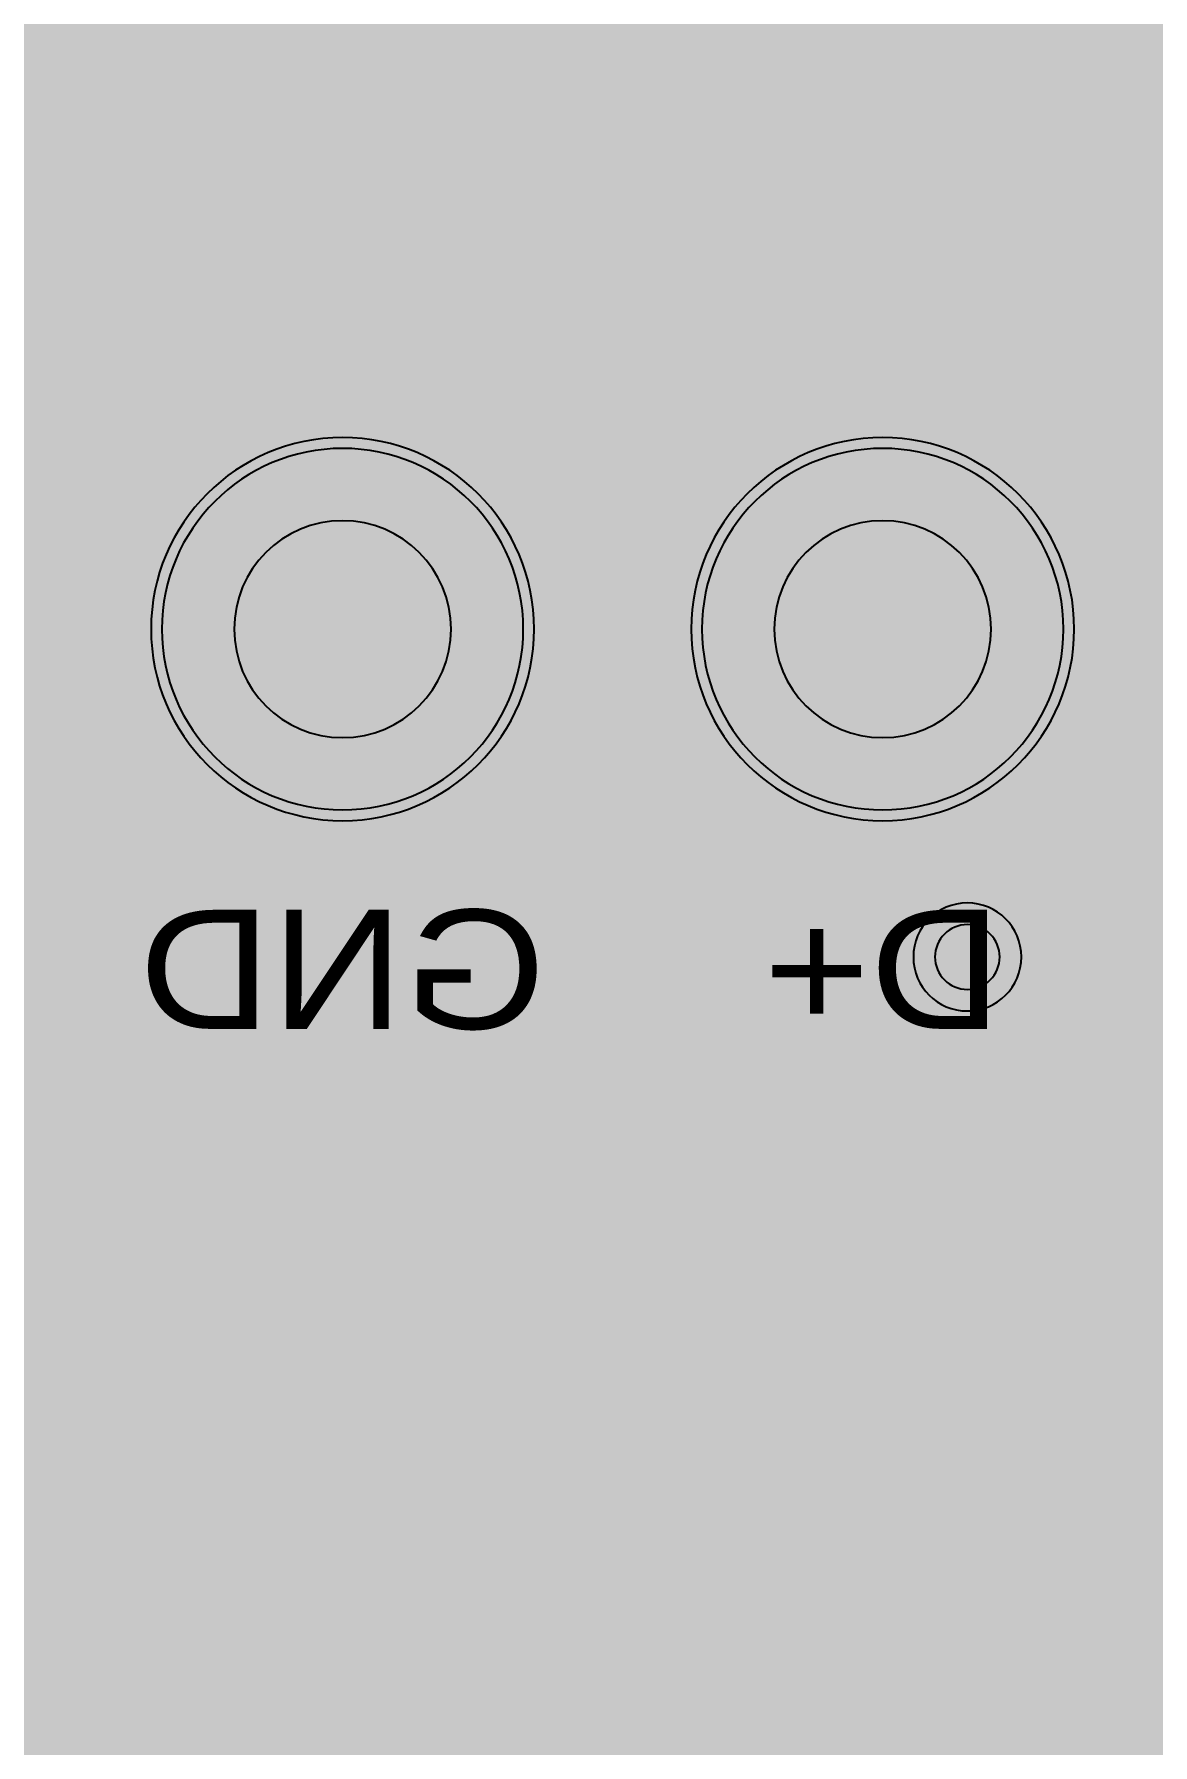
# Model space of a CAD drawing. Header units: millimetres. Extents: x -61 to 56, y -72 to 70.
# Drawn here: x 12.01 to 17.27, y 35.75 to 43.8 of the extents above; entities that cross this region are included whole.
import ezdxf
from ezdxf.enums import TextEntityAlignment as Align

# ---------------------------------------------------------------- set-up
doc = ezdxf.new("R2010")
doc.units = ezdxf.units.MM
doc.header["$MEASUREMENT"] = 0
for name, color, linetype, true_color in [('02GND', 7, 'Continuous', 0x999966), ('03POWER', 7, 'Continuous', 0x008000), ('Bottom-Layer', 7, 'Continuous', 0x0000ff), ('Bottom-Paste-Mask-Layer', 7, 'Continuous', 0x800000), ('Bottom-Silkscreen-Layer', 7, 'Continuous', 0x66cc33), ('Bottom-Solder-Mask-Layer', 7, 'Continuous', 0xaa00ff), ('Hole-Layer', 7, 'Continuous', 0x222222), ('Multi-Layer', 7, 'Continuous', 0xc0c0c0), ('Top-Layer', 7, 'Continuous', 0xff0000), ('Top-Paste-Mask-Layer', 7, 'Continuous', 0x808080), ('Top-Silkscreen-Layer', 7, 'Continuous', 0xffcc00), ('Top-Solder-Mask-Layer', 7, 'Continuous', 0x800080)]:
    doc.layers.add(name, color=color, linetype=linetype, true_color=true_color)
doc.styles.get("Standard").update_dxf_attribs({"font": 'arial.ttf'})

msp = doc.modelspace()

# ---------------------------------------------------------------- hatches: boundary and pattern name
at = {"layer": '02GND'}
for points in [[(-49.642, 52.1533), (49.642, 52.1533), (49.642, -62.142), (-49.642, -62.142)], [(17.2082, 41.0001), (17.1162, 41.4624), (16.8543, 41.8544), (16.4624, 42.1163), (16, 42.2082), (15.5377, 42.1163), (15.1457, 41.8544), (14.8839, 41.4624), (14.7919, 41.0001), (14.8839, 40.5377), (15.1457, 40.1458), (15.5377, 39.8839), (16, 39.7919), (16.4624, 39.8839), (16.8543, 40.1458), (17.1162, 40.5377)]]:
    msp.add_hatch(color=256, dxfattribs=at).paths.add_polyline_path(points)
at = {"layer": '03POWER'}
for points in [[(48.499, -56.0416), (48.5811, -56.3479), (48.8055, -56.572), (49.112, -56.6537), (49.4182, -56.5711), (49.642, -56.3464), (49.642, -62.142), (44.1922, -62.142), (44.3927, -61.9566), (44.4927, -61.7025), (44.4722, -61.4302), (45.1891, -61.7036), (45.9498, -61.8043), (46.7131, -61.7268), (47.438, -61.4754), (48.0854, -61.0636), (48.6204, -60.5136), (49.0141, -59.855), (49.2453, -59.1234), (49.3016, -58.3582), (49.1799, -57.6006), (48.8867, -56.8916), (48.438, -56.2692), (47.8578, -55.7672), (47.1774, -55.4124), (46.4336, -55.2241), (45.6664, -55.2125), (44.9172, -55.378), (44.2264, -55.7119), (43.6312, -56.1961), (43.1637, -56.8045), (42.8491, -57.5043), (42.7044, -58.2579), (42.7374, -59.0244), (42.9463, -59.7627), (43.3198, -60.433), (43.8378, -60.999), (-43.3618, -60.999), (-43.6207, -61.0564), (-43.831, -61.218), (-43.9533, -61.4534), (-43.9644, -61.7184), (-43.8625, -61.9632), (-43.6666, -62.142), (-49.642, -62.142), (-49.642, -56.5819), (-49.4335, -56.7975), (-49.1476, -56.8882), (-48.8529, -56.8322), (-49.1622, -57.5412), (-49.2982, -58.3027), (-49.2534, -59.075), (-49.0303, -59.8157), (-48.6412, -60.4842), (-48.1072, -61.0439), (-47.4578, -61.4642), (-46.7284, -61.722), (-45.9591, -61.8032), (-45.1921, -61.7032), (-44.4692, -61.4277), (-43.8302, -60.9917), (-43.3101, -60.4191), (-42.9374, -59.7413), (-42.7325, -58.9953), (-42.7065, -58.2222), (-42.8611, -57.4642), (-43.1876, -56.763), (-43.6682, -56.1568), (-44.2766, -55.679), (-44.9793, -55.3557), (-45.738, -55.2047), (-46.511, -55.2341), (-47.256, -55.4425), (-47.9321, -55.8184), (-48.5023, -56.3411), (-48.4998, -56.3091), (-48.499, -56.2771), (-48.499, 51.315), (-19.4026, 51.315), (-19.6295, 51.1437), (-19.7546, 50.8885), (-19.7509, 50.6043), (-19.6192, 50.3524), (-19.388, 50.1871), (-19.6578, 49.9772), (-19.7729, 49.6553), (-19.6975, 49.3219), (-19.4552, 49.0809), (-19.6839, 48.8583), (-19.7695, 48.5508), (-19.6886, 48.242), (-19.4633, 48.0159), (-19.1548, 47.934), (-18.847, 48.0185), (-18.6236, 48.2465), (-18.5453, 48.5559), (-18.6335, 48.8627), (-18.8641, 49.0834), (-18.625, 49.3243), (-18.5509, 49.6555), (-18.6646, 49.9752), (-18.9312, 50.1853), (-18.6981, 50.3494), (-18.5646, 50.6015), (-18.5597, 50.8866), (-18.6846, 51.143), (-18.9121, 51.315), (48.4255, 51.315), (48.499, 51.2415)], [(14.6682, 41.0001), (14.5762, 41.4624), (14.3143, 41.8544), (13.9224, 42.1163), (13.46, 42.2082), (12.9977, 42.1163), (12.6057, 41.8544), (12.3439, 41.4624), (12.2519, 41.0001), (12.3439, 40.5377), (12.6057, 40.1458), (12.9977, 39.8839), (13.46, 39.7919), (13.9224, 39.8839), (14.3143, 40.1458), (14.5762, 40.5377)], [(16.5512, 38.8655), (16.8085, 39.004), (16.9724, 39.246), (17.0053, 39.5364), (16.8999, 39.8089), (16.6801, 40.0016), (17.015, 40.3447), (17.19, 40.791), (17.1776, 41.2703), (16.9797, 41.707), (16.6277, 42.0324), (16.1767, 42.1952), (15.698, 42.1699), (15.2668, 41.9603), (14.9511, 41.5995), (14.8005, 41.1443), (14.8389, 40.6664), (15.0601, 40.2411), (15.4293, 39.9352), (15.8884, 39.7971), (15.7894, 39.5222), (15.8291, 39.2327), (15.9985, 38.9945), (16.259, 38.8621)]]:
    msp.add_hatch(color=256, dxfattribs=at).paths.add_polyline_path(points)
at = {"layer": 'Bottom-Layer'}
for points in [[(-49.642, -62.142), (-49.642, 52.1533), (49.642, 52.1533), (49.642, -62.142)], [(-16.6393, 31.0109), (-16.9642, 30.8921), (-17.1728, 30.616), (-17.1984, 30.271), (-17.0329, 29.9672), (-16.7291, 29.8017), (-16.3841, 29.8273), (-16.108, 30.0359), (-15.9892, 30.3608), (-14.3096, 32.0403), (-9.6744, 32.0403), (-9.6744, 31.8116), (-9.6264, 31.6325), (-9.4954, 31.5014), (-9.3163, 31.4534), (-8.1837, 31.4534), (-8.0047, 31.5014), (-7.8736, 31.6325), (-7.8256, 31.8116), (-7.8256, 33.1886), (-7.8736, 33.3676), (-8.0047, 33.4987), (-8.1837, 33.5467), (-8.3403, 33.5467), (-8.3403, 33.8096), (-8.158, 33.9919), (-7.614, 33.9919), (-7.4349, 34.0399), (-7.3038, 34.171), (-7.2558, 34.3501), (-7.2558, 35.3403), (-6.6722, 35.3403), (-6.6722, 34.3501), (-6.6625, 34.2674), (-6.6341, 34.1893), (-6.9298, 34.1983), (-7.1952, 34.0676), (-7.3683, 33.8277), (-7.4086, 33.5346), (-7.6003, 33.4067), (-7.6744, 33.1886), (-7.6744, 31.8116), (-7.6264, 31.6325), (-7.4954, 31.5014), (-7.3163, 31.4534), (-6.1837, 31.4534), (-6.0047, 31.5014), (-5.8736, 31.6325), (-5.8256, 31.8116), (-5.8256, 33.1886), (-5.8736, 33.3676), (-6.0047, 33.4987), (-6.1837, 33.5467), (-6.1902, 33.5467), (-6.216, 33.7834), (-6.33, 33.9923), (-6.322, 33.992), (-6.3141, 33.9919), (-5.7141, 33.9919), (-5.4826, 34.0767), (-5.3608, 34.291), (-5.1117, 34.3176), (-4.8942, 34.4418), (-4.7446, 34.6428), (-4.688, 34.8868), (-4.734, 35.1331), (-4.8747, 35.3403), (-1.7, 35.3403), (-1.5241, 35.3753), (-1.3749, 35.475), (-0.8393, 36.0106), (-0.6852, 35.8243), (-0.471, 35.7123), (-0.2301, 35.6919), (-0.1538, 35.6919), (-0.0229, 35.5191), (0.1837, 35.4534), (1.3163, 35.4534), (1.4953, 35.5014), (1.6264, 35.6325), (1.6744, 35.8116), (1.6744, 37.1403), (1.8256, 37.1403), (1.8256, 35.8116), (1.8736, 35.6325), (2.0047, 35.5014), (2.1837, 35.4534), (3.1965, 35.4534), (3.6053, 35.0446), (3.5858, 35.0462), (3.5663, 35.0467), (2.4337, 35.0467), (2.2547, 34.9987), (2.1236, 34.8676), (2.0756, 34.6886), (2.0756, 33.3116), (2.1236, 33.1325), (2.2547, 33.0014), (2.4337, 32.9534), (3.3057, 32.9534), (3.4259, 32.7128), (3.6376, 32.547), (3.9, 32.4879), (4.1624, 32.547), (4.3741, 32.7128), (4.4943, 32.9534), (5.5663, 32.9534), (5.7453, 33.0014), (5.8764, 33.1325), (5.9244, 33.3116), (5.9244, 34.6886), (5.8651, 34.8861), (5.7066, 35.0181), (5.6792, 35.2982), (5.5294, 35.5364), (5.2888, 35.6824), (5.0083, 35.7053), (4.7472, 35.6003), (4.5607, 35.3896), (3.6744, 36.2758), (3.6744, 37.1403), (12.6, 37.1403), (12.776, 37.1753), (12.9251, 37.275), (15.5351, 39.885), (15.9759, 39.7922), (16.4201, 39.8673), (16.8058, 40.0999), (17.0796, 40.4576), (17.2032, 40.8908), (17.1596, 41.3391), (16.9548, 41.7403), (17.1096, 41.7403), (17.3319, 41.5181), (17.3319, 40.1501), (17.3799, 39.971), (17.511, 39.8399), (17.69, 39.7919), (19.39, 39.7919), (19.5691, 39.8399), (19.7002, 39.971), (19.7482, 40.1501), (19.7482, 41.8501), (19.7002, 42.0292), (19.5691, 42.1602), (19.39, 42.2082), (17.9421, 42.2082), (17.6251, 42.5252), (17.476, 42.6248), (17.3, 42.6598), (0, 42.6598), (-0.1759, 42.6248), (-0.3251, 42.5252), (-4.7607, 38.0896), (-4.9366, 38.2927), (-5.1826, 38.4008), (-5.4511, 38.3933), (-5.5706, 38.4782), (-5.7141, 38.5082), (-6.3141, 38.5082), (-6.4045, 38.4966), (-6.489, 38.4626), (-6.4904, 38.4634), (-6.4919, 38.4641), (-6.4919, 38.5302), (-6.4956, 38.6973), (-6.5444, 38.8571), (-6.6347, 38.9978), (-6.7595, 39.1088), (-6.7055, 39.211), (-6.6869, 39.3251), (-6.6869, 40.6751), (-6.7348, 40.8542), (-6.8659, 40.9852), (-7.045, 41.0332), (-8.455, 41.0332), (-8.6341, 40.9852), (-8.7652, 40.8542), (-8.8132, 40.6751), (-8.8132, 39.3251), (-8.7652, 39.146), (-8.6341, 39.0149), (-8.455, 38.9669), (-8.2598, 38.9669), (-8.2598, 38.5053), (-8.4829, 38.3866), (-8.5721, 38.1501), (-8.5721, 37.0501), (-8.5329, 36.8871), (-8.4238, 36.7598), (-10.7, 36.7598), (-10.876, 36.7248), (-11.0251, 36.6252), (-11.4393, 36.2109), (-11.7642, 36.0921), (-11.9728, 35.816), (-11.9984, 35.471), (-11.8329, 35.1672), (-11.5291, 35.0017), (-11.184, 35.0273), (-10.908, 35.2359), (-10.7891, 35.5608), (-10.5096, 35.8403), (-9.0099, 35.8403), (-10.0905, 34.7598), (-12.0959, 34.7598), (-12.4097, 34.9055), (-12.7523, 34.8578), (-13.0144, 34.6319), (-13.1122, 34.3001), (-13.0144, 33.9682), (-12.7523, 33.7423), (-12.4097, 33.6946), (-12.0959, 33.8403), (-9.9, 33.8403), (-9.7241, 33.8753), (-9.5749, 33.975), (-8.5721, 34.9778), (-8.5721, 34.8781), (-9.1251, 34.3252), (-9.2248, 34.176), (-9.2598, 34.0001), (-9.2598, 33.5467), (-9.3163, 33.5467), (-9.4954, 33.4987), (-9.6264, 33.3676), (-9.6744, 33.1886), (-9.6744, 32.9598), (-14.5, 32.9598), (-14.676, 32.9248), (-14.8251, 32.8252)], [(12.61, 41.0001, 1), (14.31, 41.0001, 1)], [(15.15, 41.0001, 1), (16.85, 41.0001, 1)], [(15.0452, 41.7403), (14.8487, 41.3663), (14.793, 40.9475), (14.8849, 40.5352), (12.4096, 38.0598), (0.1, 38.0598), (-0.0759, 38.0248), (-0.2251, 37.9252), (-1.8904, 36.2598), (-5.2901, 36.2598), (0.1904, 41.7403)]]:
    msp.add_hatch(color=256, dxfattribs=at).paths.add_polyline_path(points)
at = {"layer": 'Bottom-Paste-Mask-Layer'}
for points in [[(12.61, 41.0001, 1), (14.31, 41.0001, 1)], [(15.15, 41.0001, 1), (16.85, 41.0001, 1)]]:
    msp.add_hatch(color=256, dxfattribs=at).paths.add_polyline_path(points)
at = {"layer": 'Bottom-Solder-Mask-Layer'}
for points in [[(12.5592, 41.0001, 1), (14.3608, 41.0001, 1)], [(15.0992, 41.0001, 1), (16.9008, 41.0001, 1)]]:
    msp.add_hatch(color=256, dxfattribs=at).paths.add_polyline_path(points)
at = {"layer": 'Hole-Layer'}
for points in [[(12.95, 41.0001, 1), (13.97, 41.0001, 1)], [(15.49, 41.0001, 1), (16.51, 41.0001, 1)]]:
    msp.add_hatch(color=256, dxfattribs=at).paths.add_polyline_path(points)
at = {"layer": 'Multi-Layer'}
for points in [[(12.61, 41.0001, 1), (14.31, 41.0001, 1)], [(12.61, 41.0001, 1), (14.31, 41.0001, 1)], [(12.61, 41.0001, 1), (14.31, 41.0001, 1)], [(15.15, 41.0001, 1), (16.85, 41.0001, 1)], [(15.15, 41.0001, 1), (16.85, 41.0001, 1)], [(15.15, 41.0001, 1), (16.85, 41.0001, 1)]]:
    msp.add_hatch(color=256, dxfattribs=at).paths.add_polyline_path(points)
at = {"layer": 'Top-Layer'}
for points in [[(-49.642, -62.142), (-49.642, 52.1533), (49.642, 52.1533), (49.642, -62.142)], [(17.2082, 41.0001), (17.1162, 41.4624), (16.8543, 41.8544), (16.4624, 42.1163), (16, 42.2082), (15.5377, 42.1163), (15.1457, 41.8544), (14.8839, 41.4624), (14.7919, 41.0001), (14.8839, 40.5377), (15.1457, 40.1458), (15.5377, 39.8839), (16, 39.7919), (16.4624, 39.8839), (16.8543, 40.1458), (17.1162, 40.5377)], [(12.61, 41.0001, 1), (14.31, 41.0001, 1)], [(15.15, 41.0001, 1), (16.85, 41.0001, 1)]]:
    msp.add_hatch(color=256, dxfattribs=at).paths.add_polyline_path(points)
at = {"layer": 'Top-Paste-Mask-Layer'}
for points in [[(12.61, 41.0001, 1), (14.31, 41.0001, 1)], [(15.15, 41.0001, 1), (16.85, 41.0001, 1)]]:
    msp.add_hatch(color=256, dxfattribs=at).paths.add_polyline_path(points)
at = {"layer": 'Top-Solder-Mask-Layer'}
for points in [[(12.5592, 41.0001, 1), (14.3608, 41.0001, 1)], [(15.0992, 41.0001, 1), (16.9008, 41.0001, 1)]]:
    msp.add_hatch(color=256, dxfattribs=at).paths.add_polyline_path(points)

# ---------------------------------------------------------------- linework, layer by layer
at = {"layer": '02GND', "const_width": 0.0508}
msp.add_lwpolyline([(17.2082, 41.0001), (17.1162, 41.4624), (16.8543, 41.8544), (16.4624, 42.1163), (16, 42.2082), (15.5377, 42.1163), (15.1457, 41.8544), (14.8839, 41.4624), (14.7919, 41.0001), (14.8839, 40.5377), (15.1457, 40.1458), (15.5377, 39.8839), (16, 39.7919), (16.4624, 39.8839), (16.8543, 40.1458), (17.1162, 40.5377)], close=True, dxfattribs=at)
at = {"layer": '03POWER', "const_width": 0.0508}
for points in [[(14.6682, 41.0001), (14.5762, 41.4624), (14.3143, 41.8544), (13.9224, 42.1163), (13.46, 42.2082), (12.9977, 42.1163), (12.6057, 41.8544), (12.3439, 41.4624), (12.2519, 41.0001), (12.3439, 40.5377), (12.6057, 40.1458), (12.9977, 39.8839), (13.46, 39.7919), (13.9224, 39.8839), (14.3143, 40.1458), (14.5762, 40.5377)], [(16.5512, 38.8655), (16.8085, 39.004), (16.9724, 39.246), (17.0053, 39.5364), (16.8999, 39.8089), (16.6801, 40.0016), (17.015, 40.3447), (17.19, 40.791), (17.1776, 41.2703), (16.9797, 41.707), (16.6277, 42.0324), (16.1767, 42.1952), (15.698, 42.1699), (15.2668, 41.9603), (14.9511, 41.5995), (14.8005, 41.1443), (14.8389, 40.6664), (15.0601, 40.2411), (15.4293, 39.9352), (15.8884, 39.7971), (15.7894, 39.5222), (15.8291, 39.2327), (15.9985, 38.9945), (16.259, 38.8621)]]:
    msp.add_lwpolyline(points, close=True, dxfattribs=at)
at = {"layer": 'Bottom-Layer'}
for points, const_width in [([(17.3, 42.6598), (0, 42.6598)], 0.0508), ([(17.3, 42.2001), (0, 42.2001)], 0.2032), ([(18.5, 41.0001), (17.3, 42.2001)], 0.2032), ([(3.6744, 37.1403), (12.6, 37.1403), (12.776, 37.1753), (12.9251, 37.275), (15.5351, 39.885), (15.9759, 39.7922), (16.4201, 39.8673), (16.8058, 40.0999), (17.0796, 40.4576), (17.2032, 40.8908), (17.1596, 41.3391), (16.9548, 41.7403), (17.1096, 41.7403), (17.3319, 41.5181)], 0.0508), ([(16, 41.0001), (12.6, 37.6001)], 0.2032), ([(12.6, 37.6001), (0.1, 37.6001)], 0.2032)]:
    msp.add_lwpolyline(points, dxfattribs=dict(at, const_width=const_width))
for points in [[(12.61, 41.0001, 1), (14.31, 41.0001), (14.31, 41.0001, 1), (12.61, 41.0001)], [(15.15, 41.0001, 1), (16.85, 41.0001), (16.85, 41.0001, 1), (15.15, 41.0001)]]:
    msp.add_lwpolyline(points, format="xyb", dxfattribs=at)
at = {"layer": 'Bottom-Layer', "const_width": 0.0508}
msp.add_lwpolyline([(15.0452, 41.7403), (14.8487, 41.3663), (14.793, 40.9475), (14.8849, 40.5352), (12.4096, 38.0598), (0.1, 38.0598), (-0.0759, 38.0248), (-0.2251, 37.9252), (-1.8904, 36.2598), (-5.2901, 36.2598), (0.1904, 41.7403)], close=True, dxfattribs=at)
at = {"layer": 'Bottom-Paste-Mask-Layer'}
for points in [[(12.61, 41.0001, 1), (14.31, 41.0001), (14.31, 41.0001, 1), (12.61, 41.0001)], [(15.15, 41.0001, 1), (16.85, 41.0001), (16.85, 41.0001, 1), (15.15, 41.0001)]]:
    msp.add_lwpolyline(points, format="xyb", dxfattribs=at)
at = {"layer": 'Bottom-Solder-Mask-Layer'}
for points in [[(12.5592, 41.0001, 1), (14.3608, 41.0001, 1)], [(15.0992, 41.0001, 1), (16.9008, 41.0001, 1)]]:
    msp.add_lwpolyline(points, format="xyb", close=True, dxfattribs=at)
at = {"layer": 'Hole-Layer'}
for points in [[(12.95, 41.0001, 1), (13.97, 41.0001), (13.97, 41.0001, 1), (12.95, 41.0001)], [(15.49, 41.0001, 1), (16.51, 41.0001), (16.51, 41.0001, 1), (15.49, 41.0001)]]:
    msp.add_lwpolyline(points, format="xyb", dxfattribs=at)
msp.add_lwpolyline([(16.2457, 39.4582, 1), (16.5507, 39.4582, 1)], format="xyb", close=True, dxfattribs=at)
at = {"layer": 'Multi-Layer'}
for points in [[(12.61, 41.0001, 1), (14.31, 41.0001), (14.31, 41.0001, 1), (12.61, 41.0001)], [(12.61, 41.0001, 1), (14.31, 41.0001), (14.31, 41.0001, 1), (12.61, 41.0001)], [(12.61, 41.0001, 1), (14.31, 41.0001), (14.31, 41.0001, 1), (12.61, 41.0001)], [(15.15, 41.0001, 1), (16.85, 41.0001), (16.85, 41.0001, 1), (15.15, 41.0001)], [(15.15, 41.0001, 1), (16.85, 41.0001), (16.85, 41.0001, 1), (15.15, 41.0001)], [(15.15, 41.0001, 1), (16.85, 41.0001), (16.85, 41.0001, 1), (15.15, 41.0001)]]:
    msp.add_lwpolyline(points, format="xyb", dxfattribs=at)
msp.add_lwpolyline([(16.1442, 39.4582, 1), (16.6522, 39.4582, 1)], format="xyb", close=True, dxfattribs=at)
at = {"layer": 'Top-Layer', "const_width": 0.0508}
msp.add_lwpolyline([(17.2082, 41.0001), (17.1162, 41.4624), (16.8543, 41.8544), (16.4624, 42.1163), (16, 42.2082), (15.5377, 42.1163), (15.1457, 41.8544), (14.8839, 41.4624), (14.7919, 41.0001), (14.8839, 40.5377), (15.1457, 40.1458), (15.5377, 39.8839), (16, 39.7919), (16.4624, 39.8839), (16.8543, 40.1458), (17.1162, 40.5377)], close=True, dxfattribs=at)
at = {"layer": 'Top-Layer'}
for points in [[(12.61, 41.0001, 1), (14.31, 41.0001), (14.31, 41.0001, 1), (12.61, 41.0001)], [(15.15, 41.0001, 1), (16.85, 41.0001), (16.85, 41.0001, 1), (15.15, 41.0001)]]:
    msp.add_lwpolyline(points, format="xyb", dxfattribs=at)
at = {"layer": 'Top-Paste-Mask-Layer'}
for points in [[(12.61, 41.0001, 1), (14.31, 41.0001), (14.31, 41.0001, 1), (12.61, 41.0001)], [(15.15, 41.0001, 1), (16.85, 41.0001), (16.85, 41.0001, 1), (15.15, 41.0001)]]:
    msp.add_lwpolyline(points, format="xyb", dxfattribs=at)
at = {"layer": 'Top-Silkscreen-Layer', "const_width": 0.254}
for points in [[(12.19, 42.2501), (19.81, 42.2501)], [(12.19, 42.2501), (19.81, 42.2501)], [(12.191, 39.7501), (12.191, 42.2501)], [(12.191, 39.7501), (12.191, 42.2501)], [(17.27, 39.7501), (17.27, 42.2501)], [(17.27, 39.7501), (17.27, 42.2501)], [(19.81, 39.7501), (12.191, 39.7501)], [(19.81, 39.7501), (12.191, 39.7501)]]:
    msp.add_lwpolyline(points, dxfattribs=at)
at = {"layer": 'Top-Solder-Mask-Layer'}
for points in [[(12.5592, 41.0001, 1), (14.3608, 41.0001, 1)], [(15.0992, 41.0001, 1), (16.9008, 41.0001, 1)]]:
    msp.add_lwpolyline(points, format="xyb", close=True, dxfattribs=at)

# ---------------------------------------------------------------- texts
at = {"layer": 'Bottom-Silkscreen-Layer', "text_generation_flag": 2, "width": 1.1}
for s, p in [('GND', (13.46, 39.4001)), ('D+', (16, 39.4001))]:
    msp.add_text(s, height=0.56, dxfattribs=at).set_placement(p, align=Align.MIDDLE_CENTER)

doc.saveas('drawing.dxf')
